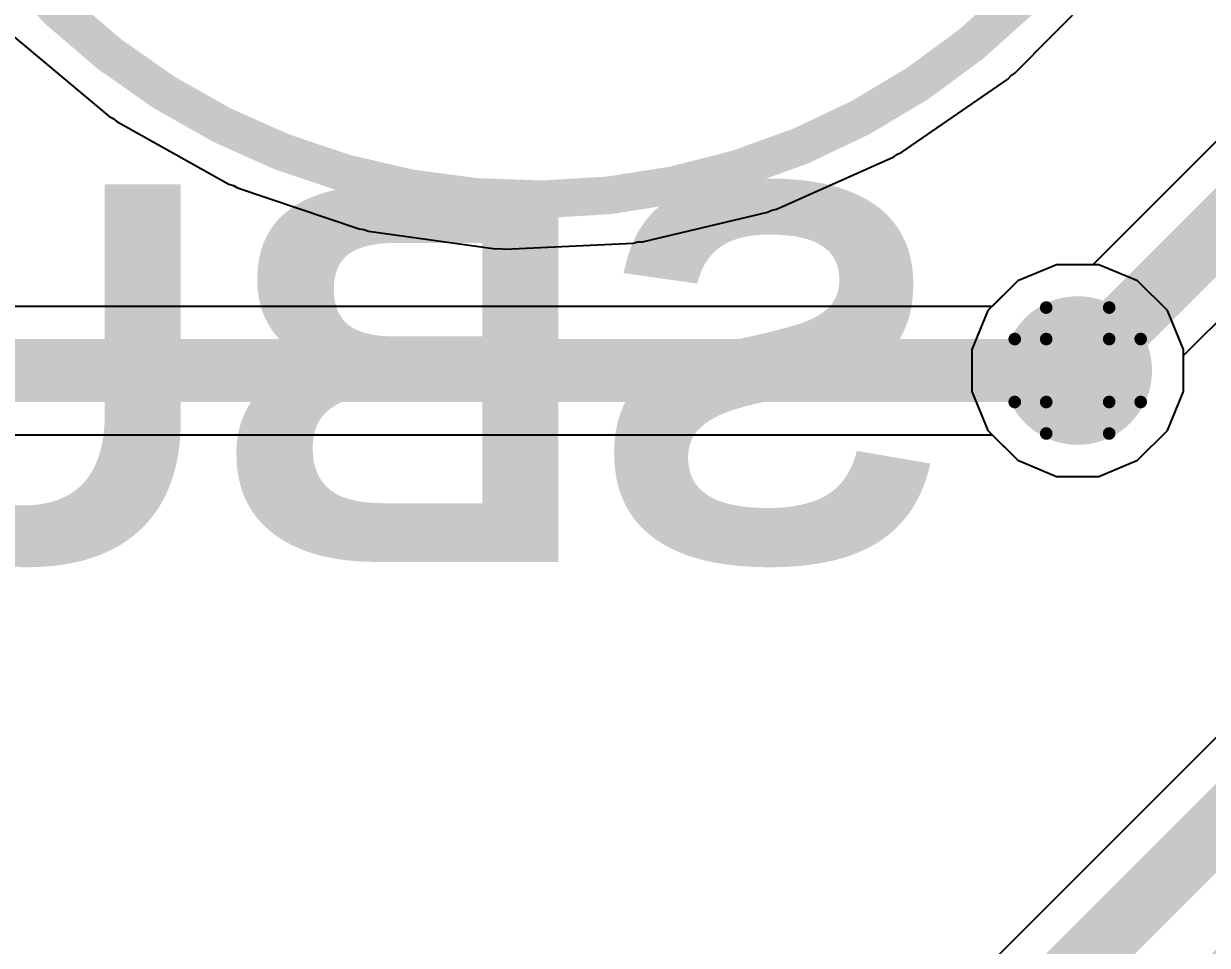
# Model space of a CAD drawing. Header units: inches. Extents: x -25 to 271, y -41 to 15.
# Drawn here: x -18.578 to -13.803, y -3.792 to -0.074 of the extents above; entities that cross this region are included whole.
import ezdxf

# ---------------------------------------------------------------- set-up
doc = ezdxf.new("R2010")
doc.units = ezdxf.units.IN
for name, color, linetype in [('Board_outline', 216, 'Continuous'), ('Bottom Layer', 5, 'Continuous'), ('Bottom Overlay', 54, 'Continuous'), ('Drill Drawing', 1, 'Continuous'), ('Top Layer', 1, 'Continuous'), ('Via Holes', 16, 'Continuous')]:
    doc.layers.add(name, color=color, linetype=linetype)
doc.styles.add('Arial_Bold', font='', dxfattribs={"height": 0.2})
doc.styles.get('Arial_Bold').set_extended_font_data('Arial', bold=True)

msp = doc.modelspace()

# ---------------------------------------------------------------- hatches: boundary and pattern name
at = {"layer": 'Bottom Layer'}
h = msp.add_hatch(color=5, dxfattribs=at)
edge = h.paths.add_edge_path()
edge.add_arc((-14.3256, -1.4732), 0.3, 0, 360)
at = {"layer": 'Top Layer'}
h = msp.add_hatch(color=1, dxfattribs=at)
edge = h.paths.add_edge_path()
edge.add_arc((-14.3256, -1.4732), 0.3, 0, 360)
at = {"layer": 'Via Holes'}
h = msp.add_hatch(color=7, dxfattribs=at)
edge = h.paths.add_edge_path()
edge.add_arc((-14.3256, -1.4732), 0.15, 0, 360)

# ---------------------------------------------------------------- linework, layer by layer
at = {"layer": 'Board_outline'}
msp.add_lwpolyline([(-13.955, 0.9007, 0.1524, 0.1524, -0.918669), (-19.2334, 2.6739, 0.1524, 0.1524, 0)], format="xyseb", dxfattribs=at)
at = {"layer": 'Bottom Layer'}
for p, q in [((-12.6034, 0.6153), (-14.2648, -1.0462)), ((-13.8986, -1.4124), (-12.1613, 0.3249)), ((-14.5791, -0.2735), (-14.2145, 0.0949)), ((-18.6314, -0.1148), (-18.2336, -0.4469)), ((-14.6081, -0.2978), (-14.5949, -0.2841)), ((-14.5949, -0.2841), (-14.5791, -0.2735)), ((-15.0345, -0.5924), (-14.6081, -0.2978)), ((-18.2336, -0.4469), (-18.2169, -0.456)), ((-18.2169, -0.456), (-18.2024, -0.4684)), ((-18.2024, -0.4684), (-17.75, -0.7213)), ((-15.5409, -0.8218), (-15.0675, -0.6109)), ((-15.0675, -0.6109), (-15.0519, -0.6)), ((-15.0519, -0.6), (-15.0345, -0.5924)), ((-17.75, -0.7213), (-17.7319, -0.7272)), ((-17.7319, -0.7272), (-17.7154, -0.7366)), ((-17.7154, -0.7366), (-17.2241, -0.9017)), ((-16.081, -0.9537), (-15.5768, -0.8339)), ((-15.5768, -0.8339), (-15.5595, -0.826)), ((-15.5595, -0.826), (-15.5409, -0.8218)), ((-17.2241, -0.9017), (-17.2053, -0.9041)), ((-17.2053, -0.9041), (-17.1873, -0.9103)), ((-17.1873, -0.9103), (-16.674, -0.9818)), ((-16.1185, -0.9589), (-16.1, -0.9544)), ((-16.1, -0.9544), (-16.081, -0.9537)), ((-16.674, -0.9818), (-16.655, -0.9807)), ((-16.655, -0.9807), (-16.6362, -0.9835)), ((-16.6362, -0.9835), (-16.1185, -0.9589)), ((-14.4105, -1.0462), (-14.5675, -1.1112)), ((-14.2648, -1.0462), (-14.4105, -1.0462)), ((-14.5675, -1.1112), (-14.6876, -1.2313)), ((-14.6876, -1.2313), (-14.7526, -1.3883)), ((-14.7526, -1.3883), (-14.7526, -1.5581)), ((-13.8986, -1.5581), (-13.8986, -1.4124)), ((-14.7526, -1.5581), (-14.6876, -1.7151)), ((-13.9636, -1.7151), (-13.8986, -1.5581)), ((-14.6876, -1.7151), (-14.5675, -1.8352)), ((-14.0837, -1.8352), (-13.9636, -1.7151)), ((-14.5675, -1.8352), (-14.4105, -1.9002)), ((-14.2407, -1.9002), (-14.0837, -1.8352)), ((-14.4105, -1.9002), (-14.2407, -1.9002))]:
    msp.add_line(p, q, dxfattribs=at)
msp.add_lwpolyline([(-14.3256, -1.4732, 0.254, 0.254, 0), (-12.3444, 0.508, 0.254, 0.254, 0)], format="xyseb", dxfattribs=at)
msp.add_lwpolyline([(-14.3891, -1.4732, 0.127, 0.127, 1), (-14.2621, -1.4732, 0.127, 0.127, 1)], format="xyseb", close=True, dxfattribs=at)
at = {"layer": 'Drill Drawing'}
for points in [[(-14.4526, -1.3462, 0.0508, 0.0508, 0), (-14.4526, -1.2192, 0.0508, 0.0508, 0)], [(-14.4526, -1.2192, 0.0508, 0.0508, 0), (-14.1986, -1.2192, 0.0508, 0.0508, 0)], [(-14.1986, -1.3462, 0.0508, 0.0508, 0), (-14.1986, -1.2192, 0.0508, 0.0508, 0)], [(-14.5796, -1.6002, 0.0508, 0.0508, 0), (-14.5796, -1.3462, 0.0508, 0.0508, 0)], [(-14.5796, -1.3462, 0.0508, 0.0508, 0), (-14.4526, -1.3462, 0.0508, 0.0508, 0)], [(-14.1986, -1.3462, 0.0508, 0.0508, 0), (-14.0716, -1.3462, 0.0508, 0.0508, 0)], [(-14.0716, -1.6002, 0.0508, 0.0508, 0), (-14.0716, -1.3462, 0.0508, 0.0508, 0)], [(-14.5796, -1.6002, 0.0508, 0.0508, 0), (-14.4526, -1.6002, 0.0508, 0.0508, 0)], [(-14.4526, -1.7272, 0.0508, 0.0508, 0), (-14.4526, -1.6002, 0.0508, 0.0508, 0)], [(-14.1986, -1.6002, 0.0508, 0.0508, 0), (-14.0716, -1.6002, 0.0508, 0.0508, 0)], [(-14.1986, -1.7272, 0.0508, 0.0508, 0), (-14.1986, -1.6002, 0.0508, 0.0508, 0)], [(-14.4526, -1.7272, 0.0508, 0.0508, 0), (-14.1986, -1.7272, 0.0508, 0.0508, 0)]]:
    msp.add_lwpolyline(points, format="xyseb", dxfattribs=at)
for points in [[(-14.4653, -1.2192, 0.0254, 0.0254, 1), (-14.4399, -1.2192, 0.0254, 0.0254, 1)], [(-14.4653, -1.2192, 0.0254, 0.0254, 1), (-14.4399, -1.2192, 0.0254, 0.0254, 1)], [(-14.2113, -1.2192, 0.0254, 0.0254, 1), (-14.1859, -1.2192, 0.0254, 0.0254, 1)], [(-14.2113, -1.2192, 0.0254, 0.0254, 1), (-14.1859, -1.2192, 0.0254, 0.0254, 1)], [(-14.5923, -1.3462, 0.0254, 0.0254, 1), (-14.5669, -1.3462, 0.0254, 0.0254, 1)], [(-14.5923, -1.3462, 0.0254, 0.0254, 1), (-14.5669, -1.3462, 0.0254, 0.0254, 1)], [(-14.4653, -1.3462, 0.0254, 0.0254, 1), (-14.4399, -1.3462, 0.0254, 0.0254, 1)], [(-14.4653, -1.3462, 0.0254, 0.0254, 1), (-14.4399, -1.3462, 0.0254, 0.0254, 1)], [(-14.2113, -1.3462, 0.0254, 0.0254, 1), (-14.1859, -1.3462, 0.0254, 0.0254, 1)], [(-14.2113, -1.3462, 0.0254, 0.0254, 1), (-14.1859, -1.3462, 0.0254, 0.0254, 1)], [(-14.0843, -1.3462, 0.0254, 0.0254, 1), (-14.0589, -1.3462, 0.0254, 0.0254, 1)], [(-14.0843, -1.3462, 0.0254, 0.0254, 1), (-14.0589, -1.3462, 0.0254, 0.0254, 1)], [(-14.5923, -1.6002, 0.0254, 0.0254, 1), (-14.5669, -1.6002, 0.0254, 0.0254, 1)], [(-14.5923, -1.6002, 0.0254, 0.0254, 1), (-14.5669, -1.6002, 0.0254, 0.0254, 1)], [(-14.4653, -1.6002, 0.0254, 0.0254, 1), (-14.4399, -1.6002, 0.0254, 0.0254, 1)], [(-14.4653, -1.6002, 0.0254, 0.0254, 1), (-14.4399, -1.6002, 0.0254, 0.0254, 1)], [(-14.2113, -1.6002, 0.0254, 0.0254, 1), (-14.1859, -1.6002, 0.0254, 0.0254, 1)], [(-14.2113, -1.6002, 0.0254, 0.0254, 1), (-14.1859, -1.6002, 0.0254, 0.0254, 1)], [(-14.0843, -1.6002, 0.0254, 0.0254, 1), (-14.0589, -1.6002, 0.0254, 0.0254, 1)], [(-14.0843, -1.6002, 0.0254, 0.0254, 1), (-14.0589, -1.6002, 0.0254, 0.0254, 1)], [(-14.4653, -1.7272, 0.0254, 0.0254, 1), (-14.4399, -1.7272, 0.0254, 0.0254, 1)], [(-14.4653, -1.7272, 0.0254, 0.0254, 1), (-14.4399, -1.7272, 0.0254, 0.0254, 1)], [(-14.2113, -1.7272, 0.0254, 0.0254, 1), (-14.1859, -1.7272, 0.0254, 0.0254, 1)], [(-14.2113, -1.7272, 0.0254, 0.0254, 1), (-14.1859, -1.7272, 0.0254, 0.0254, 1)]]:
    msp.add_lwpolyline(points, format="xyseb", close=True, dxfattribs=at)
at = {"layer": 'Top Layer'}
for p, q in [((-4.1326, 6.6805), (-18.2258, -7.4127)), ((-14.5791, -0.2735), (-14.2145, 0.0949)), ((-18.6314, -0.1148), (-18.2336, -0.4469)), ((-14.6081, -0.2978), (-14.5949, -0.2841)), ((-14.5949, -0.2841), (-14.5791, -0.2735)), ((-15.0345, -0.5924), (-14.6081, -0.2978)), ((-18.2336, -0.4469), (-18.2169, -0.456)), ((-18.2169, -0.456), (-18.2024, -0.4684)), ((-18.2024, -0.4684), (-17.75, -0.7213)), ((-15.5409, -0.8218), (-15.0675, -0.6109)), ((-15.0675, -0.6109), (-15.0519, -0.6)), ((-15.0519, -0.6), (-15.0345, -0.5924)), ((-17.75, -0.7213), (-17.7319, -0.7272)), ((-17.7319, -0.7272), (-17.7154, -0.7366)), ((-17.7154, -0.7366), (-17.2241, -0.9017)), ((-16.081, -0.9537), (-15.5768, -0.8339)), ((-15.5768, -0.8339), (-15.5595, -0.826)), ((-15.5595, -0.826), (-15.5409, -0.8218)), ((-17.2241, -0.9017), (-17.2053, -0.9041)), ((-17.2053, -0.9041), (-17.1873, -0.9103)), ((-17.1873, -0.9103), (-16.674, -0.9818)), ((-16.1185, -0.9589), (-16.1, -0.9544)), ((-16.1, -0.9544), (-16.081, -0.9537)), ((-16.674, -0.9818), (-16.655, -0.9807)), ((-16.655, -0.9807), (-16.6362, -0.9835)), ((-16.6362, -0.9835), (-16.1185, -0.9589)), ((-14.4105, -1.0462), (-14.5675, -1.1112)), ((-14.2407, -1.0462), (-14.4105, -1.0462)), ((-14.0837, -1.1112), (-14.2407, -1.0462)), ((-14.5675, -1.1112), (-14.6705, -1.2142)), ((-13.9636, -1.2313), (-14.0837, -1.1112)), ((-14.6705, -1.2142), (-19.9795, -1.2142)), ((-13.8986, -1.3883), (-13.9636, -1.2313)), ((-13.8986, -1.5581), (-13.8986, -1.3883)), ((-13.9636, -1.7151), (-13.8986, -1.5581)), ((-14.0837, -1.8352), (-13.9636, -1.7151)), ((-19.8722, -1.7322), (-14.6705, -1.7322)), ((-14.6705, -1.7322), (-14.5675, -1.8352)), ((-14.5675, -1.8352), (-14.4105, -1.9002)), ((-14.2407, -1.9002), (-14.0837, -1.8352)), ((-14.4105, -1.9002), (-14.2407, -1.9002))]:
    msp.add_line(p, q, dxfattribs=at)
for points in [[(-19.731, -9.2842, 0.254, 0.254, 0), (-3.9341, 6.5127, 0.254, 0.254, 0)], [(-19.177, -9.3984, 0.254, 0.254, 0), (-4.0728, 5.7058, 0.254, 0.254, 0)], [(-19.9795, -1.4732, 0.254, 0.254, 0), (-14.3256, -1.4732, 0.254, 0.254, 0)]]:
    msp.add_lwpolyline(points, format="xyseb", dxfattribs=at)
msp.add_lwpolyline([(-14.3891, -1.4732, 0.127, 0.127, 1), (-14.2621, -1.4732, 0.127, 0.127, 1)], format="xyseb", close=True, dxfattribs=at)

# ---------------------------------------------------------------- texts
at = {"layer": 'Bottom Overlay', "style": 'Arial_Bold', "text_generation_flag": 2}
msp.add_text('SBUS_TX', height=1.524, rotation=360, dxfattribs=at).set_placement((-14.859, -2.2453))

doc.saveas('drawing.dxf')
